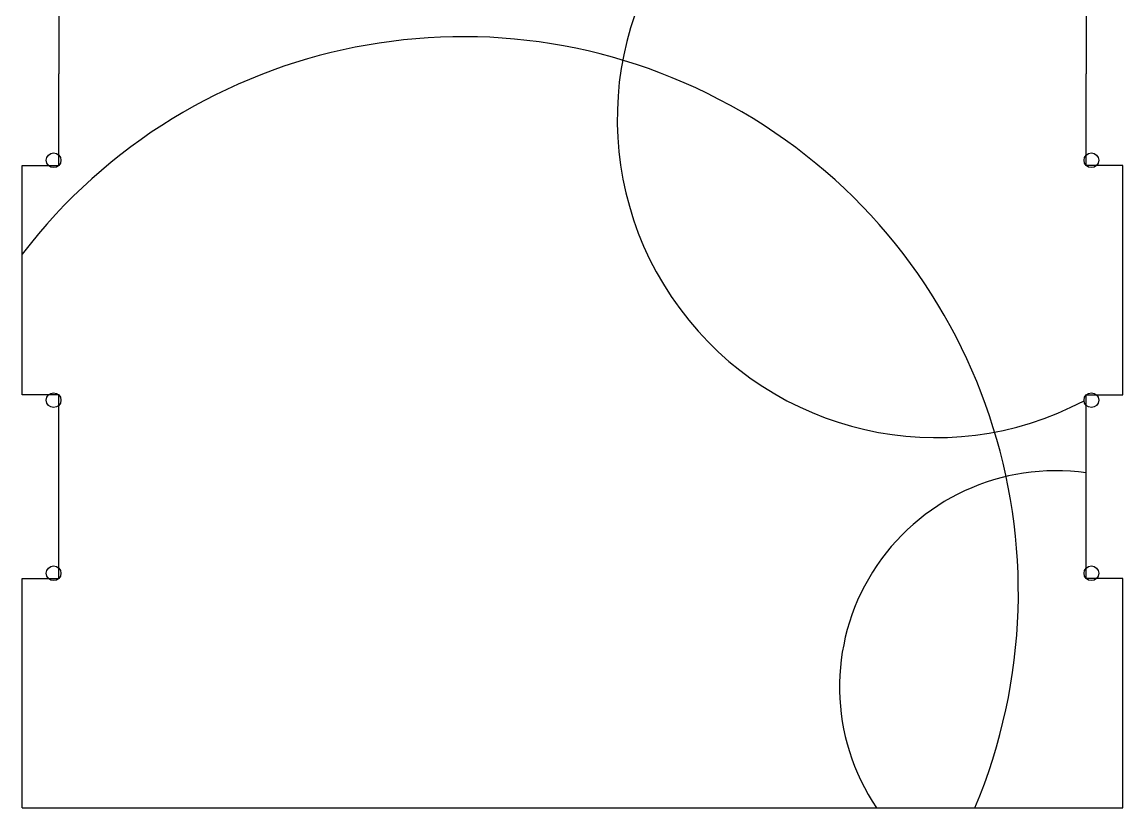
# Model space of a CAD drawing. Header units: inches. Extents: x 428 to 3553, y -145 to 773.
# Drawn here: x 766.8 to 1066.8, y 152.9 to 367 of the extents above; entities that cross this region are included whole.
import ezdxf

# ---------------------------------------------------------------- set-up
doc = ezdxf.new("R2010")
doc.units = ezdxf.units.IN
doc.header["$MEASUREMENT"] = 0

msp = doc.modelspace()

# ---------------------------------------------------------------- linework, layer by layer
for p, q in [((776.83, 377.95), (776.83, 352.95)), ((1056.83, 377.95), (1056.83, 352.95)), ((776.83, 327.95), (776.83, 352.95)), ((1056.83, 327.95), (1056.83, 352.95)), ((766.83, 265.45), (766.83, 327.95)), ((766.83, 327.95), (776.83, 327.95)), ((1066.83, 327.95), (1056.83, 327.95)), ((1066.83, 265.45), (1066.83, 327.95)), ((776.83, 265.45), (766.83, 265.45)), ((776.83, 215.45), (776.83, 265.45)), ((1056.83, 215.45), (1056.83, 265.45)), ((1056.83, 265.45), (1066.83, 265.45)), ((766.83, 152.95), (766.83, 215.45)), ((766.83, 215.45), (776.83, 215.45)), ((1066.83, 215.45), (1056.83, 215.45)), ((1066.83, 152.95), (1066.83, 215.45)), ((766.83, 152.95), (1066.83, 152.95))]:
    msp.add_line(p, q)
for centre in [(775.43, 329.37), (1058.23, 329.37), (775.43, 264.02), (1058.23, 264.02), (775.43, 216.87), (1058.23, 216.87)]:
    msp.add_circle(centre, 2)
for centre, radius, start, end in [((1015.77, 340.6), 86.76, 53.9464, 297.805), ((886.94, 211.65), 151.36, 337.1783, 142.5186), ((1048.46, 185.92), 58.87, 81.8251, 214.0598)]:
    msp.add_arc(centre, radius, start, end)

doc.saveas('drawing.dxf')
